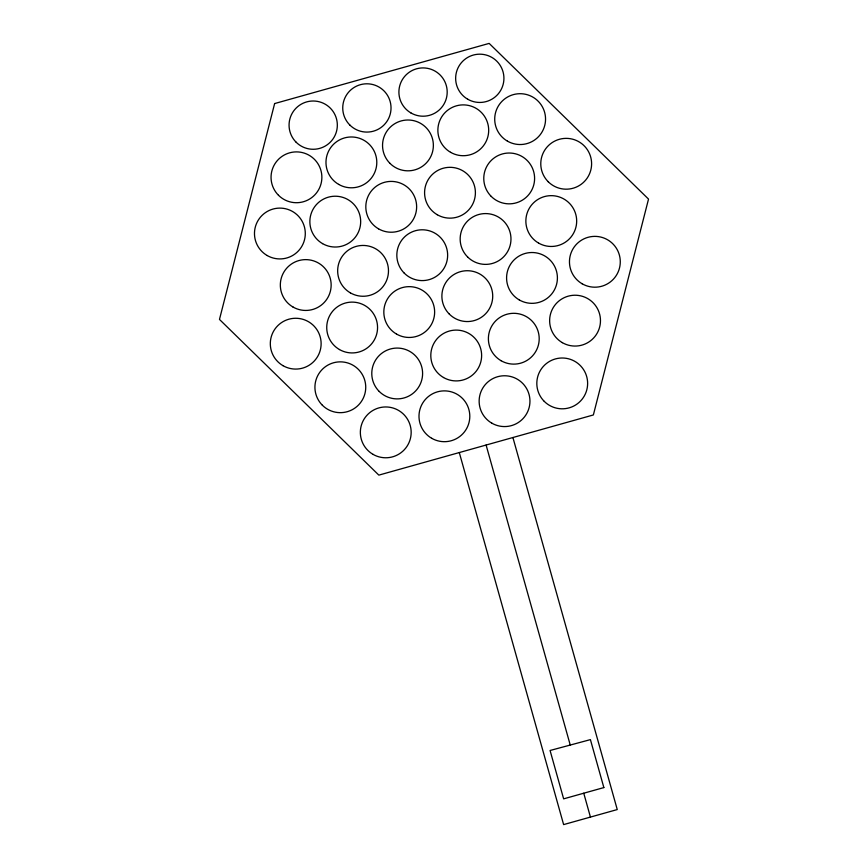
<?xml version="1.0" encoding="UTF-8"?>
<svg xmlns="http://www.w3.org/2000/svg" width="868" height="868" viewBox="0 0 868 868"><rect width="100%" height="100%" fill="white"/><g stroke="black" fill="none" stroke-linecap="round" stroke-linejoin="round"><path stroke-width="1.3" d="M512.912 437.526L617.256 809.562L563.625 824.6L459.291 452.564M486.102 445.045L570.243 745.048M583.752 793.222L590.435 817.081M274.635 103.563L219.474 319.424L378.839 475.121L593.365 414.958L648.526 199.097L489.161 43.4L274.635 103.563M603.857 787.58L563.636 798.853L550.073 750.484L590.414 739.623L603.857 787.58M443.515 377.515A25.411 25.411 0 0 0 481.631 355.5A25.411 25.411 0 0 0 443.515 333.496A25.411 25.411 0 0 0 443.515 377.515M544.258 401.374A25.411 25.411 0 0 0 586.768 389.982A25.411 25.411 0 0 0 555.65 358.864A25.411 25.411 0 0 0 544.258 401.374M396.524 334.061A25.411 25.411 0 0 0 434.64 312.057A25.411 25.411 0 0 0 396.524 290.053A25.411 25.411 0 0 0 396.524 334.061M339.442 349.533A25.411 25.411 0 0 0 377.558 327.529A25.411 25.411 0 0 0 339.442 305.514A25.411 25.411 0 0 0 339.442 349.533M293.037 307.044A25.411 25.411 0 0 0 331.153 285.029A25.411 25.411 0 0 0 293.037 263.026A25.411 25.411 0 0 0 293.037 307.044M322.56 243.626A25.411 25.411 0 0 0 360.676 221.622A25.411 25.411 0 0 0 322.56 199.618A25.411 25.411 0 0 0 322.56 243.626M373.056 454.376A25.411 25.411 0 0 0 411.172 432.362A25.411 25.411 0 0 0 373.056 410.358A25.411 25.411 0 0 0 373.056 454.376M278.487 195.267A25.411 25.411 0 0 0 321.008 183.875A25.411 25.411 0 0 0 289.879 152.757A25.411 25.411 0 0 0 278.487 195.267M410.976 112.97A24.141 24.141 0 0 0 447.194 92.062A24.141 24.141 0 0 0 410.976 71.154A24.141 24.141 0 0 0 410.976 112.97M449.331 314.108A25.411 25.411 0 0 0 491.852 302.715A25.411 25.411 0 0 0 460.724 271.586A25.411 25.411 0 0 0 449.331 314.108M562.345 342.654A25.411 25.411 0 0 0 600.472 320.65A25.411 25.411 0 0 0 562.345 298.635A25.411 25.411 0 0 0 562.345 342.654M582.168 283.793A25.411 25.411 0 0 0 620.284 261.789A25.411 25.411 0 0 0 582.168 239.774A25.411 25.411 0 0 0 582.168 283.793M350.368 292.863A25.411 25.411 0 0 0 388.484 270.859A25.411 25.411 0 0 0 350.368 248.845A25.411 25.411 0 0 0 350.368 292.863M378.524 228.827A25.411 25.411 0 0 0 416.64 206.812A25.411 25.411 0 0 0 378.524 184.808A25.411 25.411 0 0 0 378.524 228.827M389.982 163.379A25.411 25.411 0 0 0 432.503 151.987A25.411 25.411 0 0 0 401.374 120.869A25.411 25.411 0 0 0 389.982 163.379M467.722 99.223A24.141 24.141 0 0 0 503.928 78.315A24.141 24.141 0 0 0 467.722 57.407A24.141 24.141 0 0 0 467.722 99.223M322.364 405.226A25.411 25.411 0 0 0 364.875 393.833A25.411 25.411 0 0 0 333.757 362.716A25.411 25.411 0 0 0 322.364 405.226M507.422 141.126A25.411 25.411 0 0 0 545.549 119.111A25.411 25.411 0 0 0 507.422 97.108A25.411 25.411 0 0 0 507.422 141.126M491.223 196.407A25.411 25.411 0 0 0 533.733 185.014A25.411 25.411 0 0 0 502.605 153.886A25.411 25.411 0 0 0 491.223 196.407M501.086 360.719A25.411 25.411 0 0 0 539.202 338.715A25.411 25.411 0 0 0 501.086 316.711A25.411 25.411 0 0 0 501.086 360.719M283.011 365.678A25.411 25.411 0 0 0 321.127 343.674A25.411 25.411 0 0 0 283.011 321.67A25.411 25.411 0 0 0 283.011 365.678M296.129 142.211A24.141 24.141 0 0 0 336.513 131.393A24.141 24.141 0 0 0 306.946 101.827A24.141 24.141 0 0 0 296.129 142.211M338.683 184.396A25.411 25.411 0 0 0 376.799 162.392A25.411 25.411 0 0 0 338.683 140.377A25.411 25.411 0 0 0 338.683 184.396M538.561 243.062A25.411 25.411 0 0 0 576.678 221.058A25.411 25.411 0 0 0 538.561 199.054A25.411 25.411 0 0 0 538.561 243.062M548.218 181.737A25.411 25.411 0 0 0 590.739 170.356A25.411 25.411 0 0 0 559.61 139.227A25.411 25.411 0 0 0 548.218 181.737M404.271 273.16A25.411 25.411 0 0 0 446.781 261.767A25.411 25.411 0 0 0 415.663 230.649A25.411 25.411 0 0 0 404.271 273.16M450.568 152.301A25.411 25.411 0 0 0 488.695 130.298A25.411 25.411 0 0 0 450.568 108.294A25.411 25.411 0 0 0 450.568 152.301M267.181 255.528A25.411 25.411 0 0 0 305.297 233.525A25.411 25.411 0 0 0 267.181 211.51A25.411 25.411 0 0 0 267.181 255.528M379.218 391.446A25.411 25.411 0 0 0 421.739 380.054A25.411 25.411 0 0 0 390.611 348.936A25.411 25.411 0 0 0 379.218 391.446M349.815 125.014A24.141 24.141 0 0 0 390.209 114.185A24.141 24.141 0 0 0 360.643 84.619A24.141 24.141 0 0 0 349.815 125.014M491.841 423.172A25.411 25.411 0 0 0 529.957 401.168A25.411 25.411 0 0 0 491.841 379.164A25.411 25.411 0 0 0 491.841 423.172M431.689 438.286A25.411 25.411 0 0 0 469.805 416.282A25.411 25.411 0 0 0 431.689 394.278A25.411 25.411 0 0 0 431.689 438.286M467.602 256.95A25.411 25.411 0 0 0 510.113 245.557A25.411 25.411 0 0 0 478.995 214.439A25.411 25.411 0 0 0 467.602 256.95M519.292 299.937A25.411 25.411 0 0 0 557.408 277.923A25.411 25.411 0 0 0 519.292 255.919A25.411 25.411 0 0 0 519.292 299.937M437.288 214.743A25.411 25.411 0 0 0 475.404 192.729A25.411 25.411 0 0 0 437.288 170.725A25.411 25.411 0 0 0 437.288 214.743"/></g></svg>
